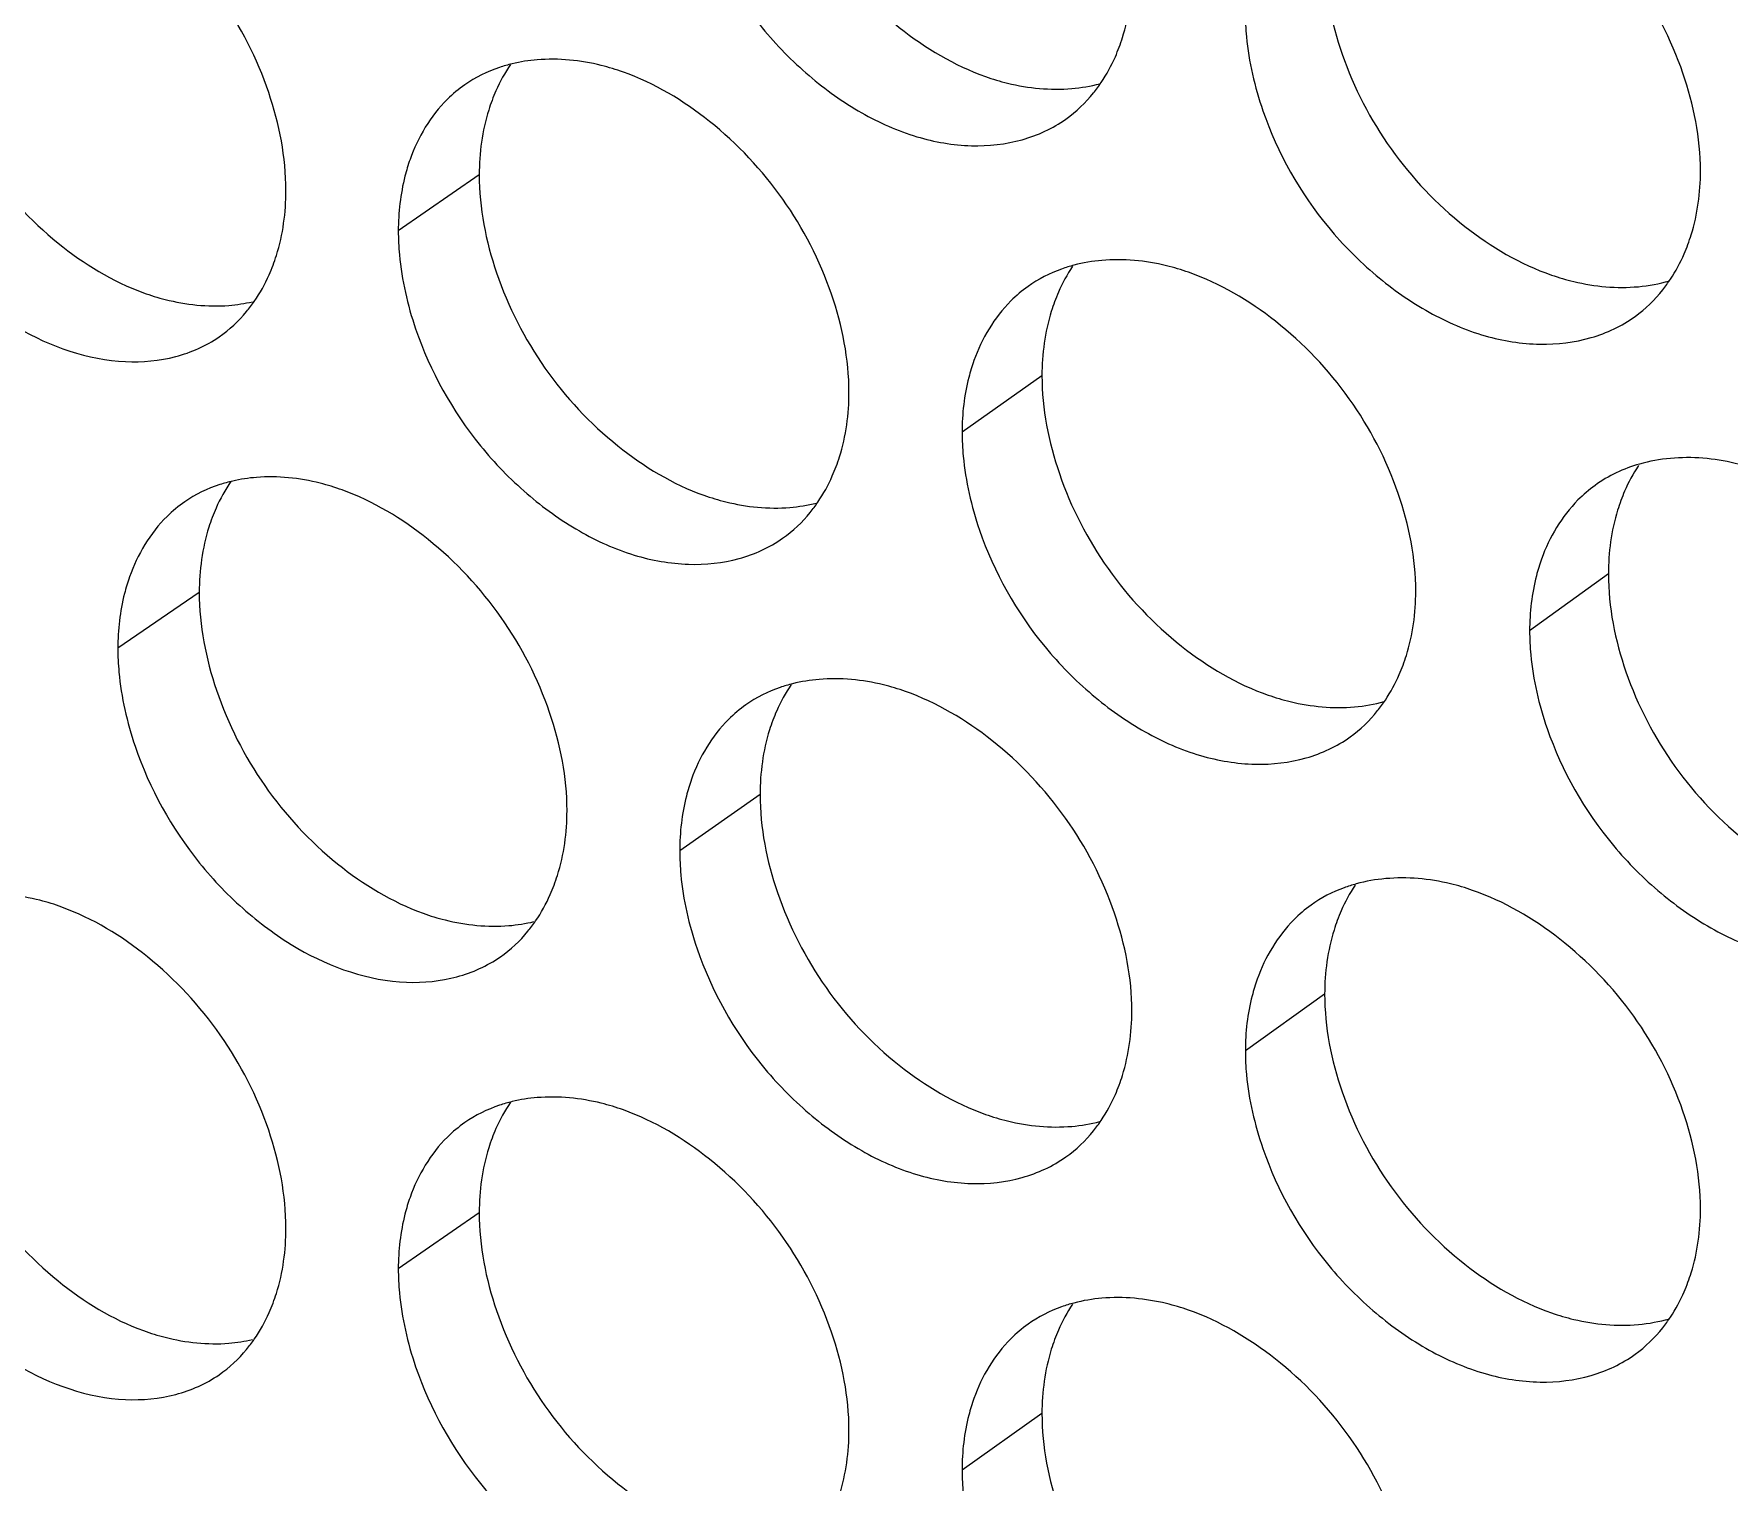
# Model space of a CAD drawing. Header units: millimetres. Extents: x 1177 to 4147, y 93 to 2194.
# Drawn here: x 2648.09 to 2660.96, y 881.33 to 892.32 of the extents above; entities that cross this region are included whole.
import ezdxf

# ---------------------------------------------------------------- set-up
doc = ezdxf.new("R2010")
doc.units = ezdxf.units.MM
doc.header["$LTSCALE"] = 0.1
doc.layers.get('0').update_dxf_attribs({"lineweight": 13})
doc.layers.add('标注', color=251, linetype='Continuous', lineweight=9)

# ---------------------------------------------------------------- blocks, each defined once
blk = doc.blocks.new('02')
at = {"layer": '标注'}
for p, q in [((4556.945, 864.488), (4556.068, 863.88)), ((4563.046, 862.311), (4562.18, 861.698)), ((4569.187, 860.162), (4568.333, 859.545)), ((4553.91, 859.962), (4553.027, 859.356)), ((4559.99, 857.771), (4559.119, 857.16)), ((4566.111, 855.608), (4565.251, 854.993)), ((4556.945, 853.238), (4556.068, 852.63)), ((4563.046, 851.061), (4562.18, 850.448))]:
    blk.add_line(p, q, dxfattribs=at)
for centre, radius, start, end in [((4554.092, 864.831), 1.763, 274.5012, 282.9601), ((4554.669, 859.438), 1.776, 94.5239, 102.8809), ((4554.092, 853.581), 1.763, 274.5012, 282.9601)]:
    blk.add_arc(centre, radius, start, end, dxfattribs=at)
for points, knots in [([(4559.99, 869.021), (4559.99, 868.661), (4560.138, 867.915), (4560.661, 866.897), (4561.443, 866.063), (4562.096, 865.674), (4562.434, 865.554)], [0, 0, 0, 0, 0.241162, 0.500244, 0.759286, 1, 1, 1, 1]), ([(4559.99, 869.021), (4559.99, 868.661), (4560.138, 867.915), (4560.661, 866.897), (4561.443, 866.063), (4562.096, 865.674), (4562.434, 865.554)], [0, 0, 0, 0, 0.241162, 0.500244, 0.759286, 1, 1, 1, 1]), ([(4570.186, 864.53), (4570.186, 864.889), (4570.036, 865.635), (4569.506, 866.65), (4568.714, 867.478), (4568.056, 867.864), (4567.715, 867.982)], [0, 0, 0, 0, 0.240558, 0.499178, 0.758416, 1, 1, 1, 1]), ([(4570.186, 864.53), (4570.186, 864.889), (4570.036, 865.635), (4569.506, 866.65), (4568.714, 867.478), (4568.056, 867.864), (4567.715, 867.982)], [0, 0, 0, 0, 0.240558, 0.499178, 0.758416, 1, 1, 1, 1]), ([(4554.85, 864.319), (4554.85, 864.679), (4554.703, 865.425), (4554.182, 866.445), (4553.405, 867.283), (4552.756, 867.678), (4552.42, 867.8)], [0, 0, 0, 0, 0.241318, 0.500698, 0.759842, 1, 1, 1, 1]), ([(4559.307, 867.349), (4559.464, 866.892), (4559.828, 866.241), (4560.501, 865.554), (4561.067, 865.149), (4561.665, 864.882), (4562.265, 864.778), (4562.829, 864.838), (4563.163, 864.992), (4563.306, 865.093)], [0, 0, 0, 0, 0.278686, 0.418268, 0.552446, 0.677694, 0.792838, 0.899272, 1, 1, 1, 1]), ([(4559.307, 867.349), (4559.464, 866.892), (4559.828, 866.241), (4560.501, 865.554), (4561.067, 865.149), (4561.665, 864.882), (4562.265, 864.778), (4562.829, 864.838), (4563.163, 864.992), (4563.306, 865.093)], [0, 0, 0, 0, 0.278686, 0.418268, 0.552446, 0.677694, 0.792838, 0.899272, 1, 1, 1, 1]), ([(4566.111, 866.858), (4566.111, 866.499), (4566.26, 865.753), (4566.787, 864.737), (4567.575, 863.906), (4568.231, 863.52), (4568.571, 863.402)], [0, 0, 0, 0, 0.240862, 0.49964, 0.75872, 1, 1, 1, 1]), ([(4566.111, 866.858), (4566.111, 866.499), (4566.26, 865.753), (4566.787, 864.737), (4567.575, 863.906), (4568.231, 863.52), (4568.571, 863.402)], [0, 0, 0, 0, 0.240862, 0.49964, 0.75872, 1, 1, 1, 1]), ([(4550.886, 866.694), (4550.886, 866.335), (4551.032, 865.588), (4551.549, 864.567), (4552.323, 863.728), (4552.969, 863.332), (4553.305, 863.21)], [0, 0, 0, 0, 0.241622, 0.501159, 0.760144, 1, 1, 1, 1]), ([(4563.842, 865.769), (4563.871, 865.837), (4563.979, 866.126), (4564.021, 866.439), (4564.021, 866.674)], [0, 0, 0, 0, 0.238646, 1, 1, 1, 1]), ([(4563.842, 865.769), (4563.871, 865.837), (4563.979, 866.126), (4564.021, 866.439), (4564.021, 866.674)], [0, 0, 0, 0, 0.238646, 1, 1, 1, 1]), ([(4565.251, 866.243), (4565.251, 866.157), (4565.269, 865.797), (4565.352, 865.442), (4565.441, 865.183)], [0, 0, 0, 0, 0.239965, 1, 1, 1, 1]), ([(4565.251, 866.243), (4565.251, 866.157), (4565.269, 865.797), (4565.352, 865.442), (4565.441, 865.183)], [0, 0, 0, 0, 0.239965, 1, 1, 1, 1]), ([(4557.303, 865.692), (4557.256, 865.681), (4557.076, 865.629), (4556.904, 865.545), (4556.789, 865.465)], [0, 0, 0, 0, 0.254756, 1, 1, 1, 1]), ([(4558.508, 865.602), (4558.429, 865.63), (4558.127, 865.722), (4557.806, 865.754), (4557.574, 865.735)], [0, 0, 0, 0, 0.263682, 1, 1, 1, 1]), ([(4556.789, 865.465), (4556.722, 865.418), (4556.461, 865.201), (4556.28, 864.895), (4556.195, 864.654)], [0, 0, 0, 0, 0.243134, 1, 1, 1, 1]), ([(4560.954, 862.132), (4560.954, 862.491), (4560.805, 863.238), (4560.281, 864.255), (4559.498, 865.09), (4558.846, 865.481), (4558.508, 865.602)], [0, 0, 0, 0, 0.241011, 0.500085, 0.759268, 1, 1, 1, 1]), ([(4562.434, 865.554), (4562.512, 865.526), (4562.815, 865.435), (4563.137, 865.404), (4563.369, 865.424)], [0, 0, 0, 0, 0.263331, 1, 1, 1, 1]), ([(4562.434, 865.554), (4562.512, 865.526), (4562.815, 865.435), (4563.137, 865.404), (4563.369, 865.424)], [0, 0, 0, 0, 0.263331, 1, 1, 1, 1]), ([(4563.306, 865.093), (4563.418, 865.172), (4563.553, 865.302), (4563.662, 865.45), (4563.688, 865.489)], [0, 0, 0, 0, 0.745677, 1, 1, 1, 1]), ([(4563.306, 865.093), (4563.418, 865.172), (4563.553, 865.302), (4563.662, 865.45), (4563.688, 865.489)], [0, 0, 0, 0, 0.745677, 1, 1, 1, 1]), ([(4557.126, 865.399), (4557.096, 865.331), (4556.987, 865.039), (4556.945, 864.725), (4556.945, 864.488)], [0, 0, 0, 0, 0.238208, 1, 1, 1, 1]), ([(4565.441, 865.183), (4565.599, 864.725), (4565.968, 864.073), (4566.648, 863.389), (4567.221, 862.986), (4567.825, 862.723), (4568.43, 862.626), (4568.998, 862.692), (4569.334, 862.85), (4569.477, 862.953)], [0, 0, 0, 0, 0.277943, 0.417311, 0.551401, 0.676704, 0.792073, 0.898857, 1, 1, 1, 1]), ([(4565.441, 865.183), (4565.599, 864.725), (4565.968, 864.073), (4566.648, 863.389), (4567.221, 862.986), (4567.825, 862.723), (4568.43, 862.626), (4568.998, 862.692), (4569.334, 862.85), (4569.477, 862.953)], [0, 0, 0, 0, 0.277943, 0.417311, 0.551401, 0.676704, 0.792073, 0.898857, 1, 1, 1, 1]), ([(4550.184, 865.028), (4550.338, 864.572), (4550.695, 863.922), (4551.358, 863.232), (4552.068, 862.707), (4552.881, 862.417), (4553.652, 862.488), (4553.984, 862.634), (4554.126, 862.732)], [0, 0, 0, 0, 0.280322, 0.420487, 0.555043, 0.793636, 0.899726, 1, 1, 1, 1]), ([(4556.195, 864.654), (4556.174, 864.595), (4556.098, 864.343), (4556.068, 864.079), (4556.068, 863.88)], [0, 0, 0, 0, 0.239901, 1, 1, 1, 1]), ([(4570.009, 863.632), (4570.038, 863.699), (4570.144, 863.987), (4570.186, 864.297), (4570.186, 864.53)], [0, 0, 0, 0, 0.239008, 1, 1, 1, 1]), ([(4570.009, 863.632), (4570.038, 863.699), (4570.144, 863.987), (4570.186, 864.297), (4570.186, 864.53)], [0, 0, 0, 0, 0.239008, 1, 1, 1, 1]), ([(4556.945, 864.488), (4556.945, 864.129), (4557.093, 863.382), (4557.613, 862.363), (4558.393, 861.528), (4559.043, 861.136), (4559.38, 861.015)], [0, 0, 0, 0, 0.241314, 0.500547, 0.759571, 1, 1, 1, 1]), ([(4554.668, 863.405), (4554.698, 863.473), (4554.808, 863.766), (4554.85, 864.082), (4554.85, 864.319)], [0, 0, 0, 0, 0.238095, 1, 1, 1, 1]), ([(4556.068, 863.88), (4556.068, 863.793), (4556.086, 863.433), (4556.167, 863.078), (4556.256, 862.818)], [0, 0, 0, 0, 0.239836, 1, 1, 1, 1]), ([(4563.393, 863.509), (4563.348, 863.497), (4563.173, 863.443), (4563.007, 863.358), (4562.895, 863.279)], [0, 0, 0, 0, 0.254423, 1, 1, 1, 1]), ([(4564.636, 863.432), (4564.557, 863.459), (4564.253, 863.55), (4563.929, 863.581), (4563.696, 863.561)], [0, 0, 0, 0, 0.263409, 1, 1, 1, 1]), ([(4567.099, 859.974), (4567.099, 860.332), (4566.949, 861.078), (4566.421, 862.094), (4565.632, 862.925), (4564.976, 863.312), (4564.636, 863.432)], [0, 0, 0, 0, 0.240708, 0.499479, 0.758699, 1, 1, 1, 1]), ([(4562.895, 863.279), (4562.829, 863.232), (4562.572, 863.015), (4562.393, 862.713), (4562.308, 862.474)], [0, 0, 0, 0, 0.243501, 1, 1, 1, 1]), ([(4568.571, 863.402), (4568.65, 863.375), (4568.955, 863.285), (4569.279, 863.255), (4569.512, 863.276)], [0, 0, 0, 0, 0.263064, 1, 1, 1, 1]), ([(4568.571, 863.402), (4568.65, 863.375), (4568.955, 863.285), (4569.279, 863.255), (4569.512, 863.276)], [0, 0, 0, 0, 0.263064, 1, 1, 1, 1]), ([(4569.477, 862.953), (4569.589, 863.035), (4569.725, 863.166), (4569.833, 863.317), (4569.859, 863.356)], [0, 0, 0, 0, 0.745756, 1, 1, 1, 1]), ([(4569.477, 862.953), (4569.589, 863.035), (4569.725, 863.166), (4569.833, 863.317), (4569.859, 863.356)], [0, 0, 0, 0, 0.745756, 1, 1, 1, 1]), ([(4553.305, 863.21), (4553.382, 863.182), (4553.681, 863.089), (4554, 863.055), (4554.23, 863.073)], [0, 0, 0, 0, 0.263742, 1, 1, 1, 1]), ([(4554.126, 862.732), (4554.237, 862.809), (4554.372, 862.934), (4554.481, 863.079), (4554.507, 863.117)], [0, 0, 0, 0, 0.745554, 1, 1, 1, 1]), ([(4563.224, 863.215), (4563.195, 863.147), (4563.088, 862.858), (4563.046, 862.545), (4563.046, 862.311)], [0, 0, 0, 0, 0.238574, 1, 1, 1, 1]), ([(4556.256, 862.818), (4556.412, 862.361), (4556.774, 861.711), (4557.443, 861.023), (4558.006, 860.616), (4558.601, 860.347), (4559.198, 860.241), (4559.76, 860.297), (4560.093, 860.449), (4560.235, 860.549)], [0, 0, 0, 0, 0.27906, 0.418751, 0.552974, 0.678194, 0.793225, 0.899482, 1, 1, 1, 1]), ([(4562.308, 862.474), (4562.287, 862.415), (4562.21, 862.163), (4562.18, 861.898), (4562.18, 861.698)], [0, 0, 0, 0, 0.240105, 1, 1, 1, 1]), ([(4560.773, 861.224), (4560.803, 861.291), (4560.912, 861.582), (4560.954, 861.896), (4560.954, 862.132)], [0, 0, 0, 0, 0.238464, 1, 1, 1, 1]), ([(4563.046, 862.311), (4563.046, 861.951), (4563.194, 861.206), (4563.719, 860.188), (4564.504, 859.356), (4565.158, 858.968), (4565.497, 858.849)], [0, 0, 0, 0, 0.241011, 0.499941, 0.759002, 1, 1, 1, 1]), ([(4562.18, 861.698), (4562.18, 861.612), (4562.198, 861.252), (4562.28, 860.896), (4562.369, 860.638)], [0, 0, 0, 0, 0.239921, 1, 1, 1, 1]), ([(4570.805, 861.29), (4570.725, 861.318), (4570.419, 861.407), (4570.093, 861.436), (4569.859, 861.415)], [0, 0, 0, 0, 0.263141, 1, 1, 1, 1]), ([(4555.459, 861.072), (4555.381, 861.101), (4555.08, 861.193), (4554.76, 861.227), (4554.529, 861.208)], [0, 0, 0, 0, 0.26382, 1, 1, 1, 1]), ([(4554.273, 861.169), (4554.226, 861.158), (4554.042, 861.108), (4553.868, 861.024), (4553.752, 860.944)], [0, 0, 0, 0, 0.254929, 1, 1, 1, 1]), ([(4557.897, 857.597), (4557.897, 857.956), (4557.749, 858.703), (4557.227, 859.722), (4556.446, 860.558), (4555.796, 860.951), (4555.459, 861.072)], [0, 0, 0, 0, 0.241164, 0.500391, 0.759555, 1, 1, 1, 1]), ([(4569.042, 861.122), (4568.976, 861.074), (4568.724, 860.858), (4568.547, 860.56), (4568.462, 860.324)], [0, 0, 0, 0, 0.243853, 1, 1, 1, 1]), ([(4569.363, 861.059), (4569.334, 860.992), (4569.228, 860.705), (4569.187, 860.395), (4569.187, 860.162)], [0, 0, 0, 0, 0.238936, 1, 1, 1, 1]), ([(4553.752, 860.944), (4553.684, 860.897), (4553.42, 860.679), (4553.239, 860.372), (4553.154, 860.129)], [0, 0, 0, 0, 0.242946, 1, 1, 1, 1]), ([(4554.092, 860.876), (4554.062, 860.808), (4553.953, 860.516), (4553.91, 860.2), (4553.91, 859.962)], [0, 0, 0, 0, 0.238023, 1, 1, 1, 1]), ([(4559.38, 861.015), (4559.459, 860.988), (4559.76, 860.896), (4560.081, 860.864), (4560.312, 860.883)], [0, 0, 0, 0, 0.263467, 1, 1, 1, 1]), ([(4560.235, 860.549), (4560.347, 860.627), (4560.482, 860.755), (4560.591, 860.902), (4560.617, 860.941)], [0, 0, 0, 0, 0.745636, 1, 1, 1, 1]), ([(4562.369, 860.638), (4562.526, 860.18), (4562.893, 859.529), (4563.57, 858.843), (4564.139, 858.439), (4564.74, 858.174), (4565.343, 858.073), (4565.908, 858.136), (4566.244, 858.292), (4566.386, 858.395)], [0, 0, 0, 0, 0.278313, 0.417788, 0.551922, 0.677197, 0.792453, 0.899064, 1, 1, 1, 1]), ([(4568.462, 860.324), (4568.441, 860.264), (4568.363, 860.012), (4568.333, 859.746), (4568.333, 859.545)], [0, 0, 0, 0, 0.240311, 1, 1, 1, 1]), ([(4553.154, 860.129), (4553.133, 860.07), (4553.057, 859.819), (4553.027, 859.555), (4553.027, 859.356)], [0, 0, 0, 0, 0.2398, 1, 1, 1, 1]), ([(4569.187, 860.162), (4569.187, 859.803), (4569.336, 859.057), (4569.865, 858.042), (4570.656, 857.214), (4571.314, 856.829), (4571.654, 856.712)], [0, 0, 0, 0, 0.240713, 0.499341, 0.758439, 1, 1, 1, 1]), ([(4553.91, 859.962), (4553.91, 859.603), (4554.057, 858.857), (4554.576, 857.837), (4555.352, 856.999), (4556.001, 856.606), (4556.337, 856.484)], [0, 0, 0, 0, 0.241468, 0.500853, 0.759857, 1, 1, 1, 1]), ([(4566.92, 859.072), (4566.949, 859.139), (4567.057, 859.428), (4567.099, 859.739), (4567.099, 859.974)], [0, 0, 0, 0, 0.238828, 1, 1, 1, 1]), ([(4568.333, 859.545), (4568.333, 859.459), (4568.35, 859.099), (4568.433, 858.744), (4568.523, 858.486)], [0, 0, 0, 0, 0.240008, 1, 1, 1, 1]), ([(4553.027, 859.356), (4553.027, 859.27), (4553.045, 858.91), (4553.127, 858.554), (4553.215, 858.294)], [0, 0, 0, 0, 0.239793, 1, 1, 1, 1]), ([(4561.567, 858.888), (4561.488, 858.916), (4561.185, 859.007), (4560.862, 859.039), (4560.63, 859.019)], [0, 0, 0, 0, 0.263544, 1, 1, 1, 1]), ([(4560.343, 858.972), (4560.297, 858.96), (4560.119, 858.907), (4559.95, 858.823), (4559.837, 858.744)], [0, 0, 0, 0, 0.254587, 1, 1, 1, 1]), ([(4564.021, 855.424), (4564.021, 855.783), (4563.872, 856.529), (4563.346, 857.546), (4562.56, 858.379), (4561.905, 858.768), (4561.567, 858.888)], [0, 0, 0, 0, 0.240859, 0.499781, 0.758983, 1, 1, 1, 1]), ([(4565.497, 858.849), (4565.576, 858.822), (4565.88, 858.731), (4566.203, 858.701), (4566.435, 858.721)], [0, 0, 0, 0, 0.263197, 1, 1, 1, 1]), ([(4559.837, 858.744), (4559.77, 858.696), (4559.511, 858.479), (4559.332, 858.176), (4559.246, 857.936)], [0, 0, 0, 0, 0.243319, 1, 1, 1, 1]), ([(4560.17, 858.678), (4560.14, 858.611), (4560.032, 858.32), (4559.99, 858.007), (4559.99, 857.771)], [0, 0, 0, 0, 0.238392, 1, 1, 1, 1]), ([(4566.386, 858.395), (4566.498, 858.475), (4566.634, 858.605), (4566.742, 858.755), (4566.769, 858.794)], [0, 0, 0, 0, 0.745717, 1, 1, 1, 1]), ([(4568.523, 858.486), (4568.682, 858.027), (4569.053, 857.375), (4569.737, 856.692), (4570.312, 856.291), (4570.92, 856.03), (4571.528, 855.935), (4572.098, 856.004), (4572.435, 856.165), (4572.578, 856.27)], [0, 0, 0, 0, 0.277575, 0.416837, 0.550884, 0.676215, 0.791695, 0.898653, 1, 1, 1, 1]), ([(4553.215, 858.294), (4553.37, 857.838), (4553.729, 857.188), (4554.396, 856.499), (4555.11, 855.975), (4555.927, 855.689), (4556.701, 855.764), (4557.033, 855.913), (4557.175, 856.012)], [0, 0, 0, 0, 0.279944, 0.419999, 0.55451, 0.793241, 0.899512, 1, 1, 1, 1]), ([(4559.246, 857.936), (4559.225, 857.876), (4559.149, 857.625), (4559.119, 857.36), (4559.119, 857.16)], [0, 0, 0, 0, 0.240003, 1, 1, 1, 1]), ([(4559.99, 857.771), (4559.99, 857.411), (4560.138, 856.665), (4560.661, 855.647), (4561.443, 854.813), (4562.096, 854.424), (4562.434, 854.304)], [0, 0, 0, 0, 0.241162, 0.500244, 0.759286, 1, 1, 1, 1]), ([(4557.715, 856.686), (4557.745, 856.754), (4557.854, 857.045), (4557.897, 857.36), (4557.897, 857.597)], [0, 0, 0, 0, 0.23828, 1, 1, 1, 1]), ([(4559.119, 857.16), (4559.119, 857.074), (4559.136, 856.714), (4559.219, 856.358), (4559.307, 856.099)], [0, 0, 0, 0, 0.239878, 1, 1, 1, 1]), ([(4566.453, 856.802), (4566.409, 856.79), (4566.236, 856.735), (4566.073, 856.651), (4565.963, 856.572)], [0, 0, 0, 0, 0.254263, 1, 1, 1, 1]), ([(4567.715, 856.732), (4567.636, 856.76), (4567.331, 856.85), (4567.006, 856.88), (4566.773, 856.859)], [0, 0, 0, 0, 0.263274, 1, 1, 1, 1]), ([(4552.42, 856.55), (4552.343, 856.579), (4552.043, 856.672), (4551.724, 856.707), (4551.493, 856.688)], [0, 0, 0, 0, 0.26396, 1, 1, 1, 1]), ([(4570.186, 853.28), (4570.186, 853.639), (4570.036, 854.385), (4569.506, 855.4), (4568.714, 856.228), (4568.056, 856.614), (4567.715, 856.732)], [0, 0, 0, 0, 0.240558, 0.499178, 0.758416, 1, 1, 1, 1]), ([(4554.85, 853.069), (4554.85, 853.429), (4554.703, 854.175), (4554.182, 855.195), (4553.405, 856.033), (4552.756, 856.428), (4552.42, 856.55)], [0, 0, 0, 0, 0.241318, 0.500698, 0.759842, 1, 1, 1, 1]), ([(4556.337, 856.484), (4556.415, 856.456), (4556.715, 856.364), (4557.035, 856.331), (4557.266, 856.35)], [0, 0, 0, 0, 0.263604, 1, 1, 1, 1]), ([(4565.963, 856.572), (4565.897, 856.525), (4565.643, 856.308), (4565.465, 856.008), (4565.38, 855.77)], [0, 0, 0, 0, 0.243679, 1, 1, 1, 1]), ([(4566.289, 856.509), (4566.26, 856.441), (4566.153, 856.153), (4566.111, 855.842), (4566.111, 855.608)], [0, 0, 0, 0, 0.238756, 1, 1, 1, 1]), ([(4557.175, 856.012), (4557.287, 856.089), (4557.422, 856.216), (4557.531, 856.362), (4557.557, 856.4)], [0, 0, 0, 0, 0.745595, 1, 1, 1, 1]), ([(4559.307, 856.099), (4559.464, 855.642), (4559.828, 854.991), (4560.501, 854.304), (4561.067, 853.899), (4561.665, 853.632), (4562.265, 853.528), (4562.829, 853.588), (4563.163, 853.742), (4563.306, 853.843)], [0, 0, 0, 0, 0.278686, 0.418268, 0.552446, 0.677694, 0.792838, 0.899272, 1, 1, 1, 1]), ([(4565.38, 855.77), (4565.359, 855.711), (4565.282, 855.459), (4565.251, 855.193), (4565.251, 854.993)], [0, 0, 0, 0, 0.240208, 1, 1, 1, 1]), ([(4566.111, 855.608), (4566.111, 855.249), (4566.26, 854.503), (4566.787, 853.487), (4567.575, 852.656), (4568.231, 852.27), (4568.571, 852.152)], [0, 0, 0, 0, 0.240862, 0.49964, 0.75872, 1, 1, 1, 1]), ([(4550.886, 855.444), (4550.886, 855.085), (4551.032, 854.338), (4551.549, 853.317), (4552.323, 852.478), (4552.969, 852.082), (4553.305, 851.96)], [0, 0, 0, 0, 0.241622, 0.501159, 0.760144, 1, 1, 1, 1]), ([(4563.842, 854.519), (4563.871, 854.587), (4563.979, 854.876), (4564.021, 855.189), (4564.021, 855.424)], [0, 0, 0, 0, 0.238646, 1, 1, 1, 1]), ([(4565.251, 854.993), (4565.251, 854.907), (4565.269, 854.547), (4565.352, 854.192), (4565.441, 853.933)], [0, 0, 0, 0, 0.239965, 1, 1, 1, 1]), ([(4557.303, 854.442), (4557.256, 854.431), (4557.076, 854.379), (4556.904, 854.295), (4556.789, 854.215)], [0, 0, 0, 0, 0.254756, 1, 1, 1, 1]), ([(4558.508, 854.352), (4558.429, 854.38), (4558.127, 854.472), (4557.806, 854.504), (4557.574, 854.485)], [0, 0, 0, 0, 0.263682, 1, 1, 1, 1]), ([(4560.954, 850.882), (4560.954, 851.241), (4560.805, 851.988), (4560.281, 853.005), (4559.498, 853.84), (4558.846, 854.231), (4558.508, 854.352)], [0, 0, 0, 0, 0.241011, 0.500085, 0.759268, 1, 1, 1, 1]), ([(4562.434, 854.304), (4562.512, 854.276), (4562.815, 854.185), (4563.137, 854.154), (4563.369, 854.174)], [0, 0, 0, 0, 0.263331, 1, 1, 1, 1]), ([(4563.306, 853.843), (4563.418, 853.922), (4563.553, 854.052), (4563.662, 854.2), (4563.688, 854.239)], [0, 0, 0, 0, 0.745677, 1, 1, 1, 1]), ([(4556.789, 854.215), (4556.722, 854.168), (4556.461, 853.951), (4556.28, 853.645), (4556.195, 853.404)], [0, 0, 0, 0, 0.243134, 1, 1, 1, 1]), ([(4557.126, 854.149), (4557.096, 854.081), (4556.987, 853.789), (4556.945, 853.475), (4556.945, 853.238)], [0, 0, 0, 0, 0.238208, 1, 1, 1, 1]), ([(4565.441, 853.933), (4565.599, 853.475), (4565.968, 852.823), (4566.648, 852.139), (4567.221, 851.736), (4567.825, 851.473), (4568.43, 851.376), (4568.998, 851.442), (4569.334, 851.6), (4569.477, 851.703)], [0, 0, 0, 0, 0.277943, 0.417311, 0.551401, 0.676704, 0.792073, 0.898857, 1, 1, 1, 1]), ([(4550.184, 853.778), (4550.338, 853.322), (4550.695, 852.672), (4551.358, 851.982), (4552.068, 851.457), (4552.881, 851.167), (4553.652, 851.238), (4553.984, 851.384), (4554.126, 851.482)], [0, 0, 0, 0, 0.280322, 0.420487, 0.555043, 0.793636, 0.899726, 1, 1, 1, 1]), ([(4556.195, 853.404), (4556.174, 853.345), (4556.098, 853.093), (4556.068, 852.829), (4556.068, 852.63)], [0, 0, 0, 0, 0.239901, 1, 1, 1, 1]), ([(4556.945, 853.238), (4556.945, 852.879), (4557.093, 852.132), (4557.613, 851.113), (4558.393, 850.278), (4559.043, 849.886), (4559.38, 849.765)], [0, 0, 0, 0, 0.241314, 0.500547, 0.759571, 1, 1, 1, 1]), ([(4570.009, 852.382), (4570.038, 852.449), (4570.144, 852.737), (4570.186, 853.047), (4570.186, 853.28)], [0, 0, 0, 0, 0.239008, 1, 1, 1, 1]), ([(4554.668, 852.155), (4554.698, 852.223), (4554.808, 852.516), (4554.85, 852.832), (4554.85, 853.069)], [0, 0, 0, 0, 0.238095, 1, 1, 1, 1]), ([(4556.068, 852.63), (4556.068, 852.543), (4556.086, 852.183), (4556.167, 851.828), (4556.256, 851.568)], [0, 0, 0, 0, 0.239836, 1, 1, 1, 1]), ([(4563.393, 852.259), (4563.348, 852.247), (4563.173, 852.193), (4563.007, 852.108), (4562.895, 852.029)], [0, 0, 0, 0, 0.254423, 1, 1, 1, 1]), ([(4564.636, 852.182), (4564.557, 852.209), (4564.253, 852.3), (4563.929, 852.331), (4563.696, 852.311)], [0, 0, 0, 0, 0.263409, 1, 1, 1, 1]), ([(4562.895, 852.029), (4562.829, 851.982), (4562.572, 851.765), (4562.393, 851.463), (4562.308, 851.224)], [0, 0, 0, 0, 0.243501, 1, 1, 1, 1]), ([(4567.099, 848.724), (4567.099, 849.082), (4566.949, 849.828), (4566.421, 850.844), (4565.632, 851.675), (4564.976, 852.062), (4564.636, 852.182)], [0, 0, 0, 0, 0.240708, 0.499479, 0.758699, 1, 1, 1, 1]), ([(4568.571, 852.152), (4568.65, 852.125), (4568.955, 852.035), (4569.279, 852.005), (4569.512, 852.026)], [0, 0, 0, 0, 0.263064, 1, 1, 1, 1]), ([(4569.477, 851.703), (4569.589, 851.785), (4569.725, 851.916), (4569.833, 852.067), (4569.859, 852.106)], [0, 0, 0, 0, 0.745756, 1, 1, 1, 1]), ([(4553.305, 851.96), (4553.382, 851.932), (4553.681, 851.839), (4554, 851.805), (4554.23, 851.823)], [0, 0, 0, 0, 0.263742, 1, 1, 1, 1]), ([(4554.126, 851.482), (4554.237, 851.559), (4554.372, 851.684), (4554.481, 851.829), (4554.507, 851.867)], [0, 0, 0, 0, 0.745554, 1, 1, 1, 1]), ([(4563.224, 851.965), (4563.195, 851.897), (4563.088, 851.608), (4563.046, 851.295), (4563.046, 851.061)], [0, 0, 0, 0, 0.238574, 1, 1, 1, 1]), ([(4556.256, 851.568), (4556.412, 851.111), (4556.774, 850.461), (4557.443, 849.773), (4558.006, 849.366), (4558.601, 849.097), (4559.198, 848.991), (4559.76, 849.047), (4560.093, 849.199), (4560.235, 849.299)], [0, 0, 0, 0, 0.27906, 0.418751, 0.552974, 0.678194, 0.793225, 0.899482, 1, 1, 1, 1]), ([(4562.308, 851.224), (4562.287, 851.165), (4562.21, 850.913), (4562.18, 850.648), (4562.18, 850.448)], [0, 0, 0, 0, 0.240105, 1, 1, 1, 1]), ([(4563.046, 851.061), (4563.046, 850.701), (4563.194, 849.956), (4563.719, 848.938), (4564.504, 848.106), (4565.158, 847.718), (4565.497, 847.599)], [0, 0, 0, 0, 0.241011, 0.499941, 0.759002, 1, 1, 1, 1]), ([(4560.773, 849.974), (4560.803, 850.041), (4560.912, 850.332), (4560.954, 850.646), (4560.954, 850.882)], [0, 0, 0, 0, 0.238464, 1, 1, 1, 1]), ([(4562.18, 850.448), (4562.18, 850.362), (4562.198, 850.002), (4562.28, 849.646), (4562.369, 849.388)], [0, 0, 0, 0, 0.239921, 1, 1, 1, 1])]:
    blk.add_open_spline(points, degree=3, knots=knots, dxfattribs=at)
for points in [[(4557.284, 865.685), (4557.223, 865.595), (4557.17, 865.499), (4557.126, 865.399)], [(4557.574, 865.735), (4557.483, 865.728), (4557.392, 865.714), (4557.303, 865.692)], [(4563.688, 865.489), (4563.747, 865.577), (4563.799, 865.672), (4563.842, 865.769)], [(4563.688, 865.489), (4563.747, 865.577), (4563.799, 865.672), (4563.842, 865.769)], [(4563.369, 865.424), (4563.471, 865.433), (4563.574, 865.45), (4563.673, 865.476)], [(4563.369, 865.424), (4563.471, 865.433), (4563.574, 865.45), (4563.673, 865.476)], [(4569.859, 863.356), (4569.917, 863.443), (4569.967, 863.536), (4570.009, 863.632)], [(4569.859, 863.356), (4569.917, 863.443), (4569.967, 863.536), (4570.009, 863.632)], [(4563.378, 863.497), (4563.319, 863.408), (4563.267, 863.313), (4563.224, 863.215)], [(4563.696, 863.561), (4563.594, 863.552), (4563.492, 863.535), (4563.393, 863.509)], [(4554.507, 863.117), (4554.569, 863.207), (4554.623, 863.304), (4554.668, 863.405)], [(4569.512, 863.276), (4569.626, 863.287), (4569.739, 863.307), (4569.849, 863.339)], [(4569.512, 863.276), (4569.626, 863.287), (4569.739, 863.307), (4569.849, 863.339)], [(4569.859, 861.415), (4569.746, 861.405), (4569.633, 861.385), (4569.524, 861.353)], [(4560.617, 860.941), (4560.678, 861.03), (4560.73, 861.125), (4560.773, 861.224)], [(4569.524, 861.353), (4569.352, 861.304), (4569.186, 861.226), (4569.042, 861.122)], [(4569.513, 861.336), (4569.455, 861.249), (4569.405, 861.155), (4569.363, 861.059)], [(4554.253, 861.165), (4554.19, 861.075), (4554.137, 860.977), (4554.092, 860.876)], [(4560.312, 860.883), (4560.409, 860.891), (4560.506, 860.907), (4560.601, 860.931)], [(4560.63, 859.019), (4560.533, 859.011), (4560.437, 858.996), (4560.343, 858.972)], [(4566.769, 858.794), (4566.827, 858.882), (4566.878, 858.975), (4566.92, 859.072)], [(4560.326, 858.962), (4560.266, 858.873), (4560.214, 858.777), (4560.17, 858.678)], [(4566.435, 858.721), (4566.543, 858.731), (4566.651, 858.75), (4566.756, 858.779)], [(4566.773, 856.859), (4566.665, 856.85), (4566.558, 856.831), (4566.453, 856.802)], [(4557.557, 856.4), (4557.618, 856.49), (4557.671, 856.586), (4557.715, 856.686)], [(4566.441, 856.788), (4566.382, 856.7), (4566.331, 856.606), (4566.289, 856.509)], [(4557.266, 856.35), (4557.358, 856.357), (4557.449, 856.372), (4557.539, 856.393)], [(4557.284, 854.435), (4557.223, 854.345), (4557.17, 854.249), (4557.126, 854.149)], [(4557.574, 854.485), (4557.483, 854.478), (4557.392, 854.464), (4557.303, 854.442)], [(4563.688, 854.239), (4563.747, 854.327), (4563.799, 854.422), (4563.842, 854.519)], [(4563.369, 854.174), (4563.471, 854.183), (4563.574, 854.2), (4563.673, 854.226)], [(4563.378, 852.247), (4563.319, 852.158), (4563.267, 852.063), (4563.224, 851.965)], [(4563.696, 852.311), (4563.594, 852.302), (4563.492, 852.285), (4563.393, 852.259)], [(4569.859, 852.106), (4569.917, 852.193), (4569.967, 852.286), (4570.009, 852.382)], [(4554.507, 851.867), (4554.569, 851.957), (4554.623, 852.054), (4554.668, 852.155)], [(4569.512, 852.026), (4569.626, 852.037), (4569.739, 852.057), (4569.849, 852.089)]]:
    blk.add_open_spline(points, degree=3, dxfattribs=at)

msp = doc.modelspace()

# ---------------------------------------------------------------- block references
at = {"xscale": 0.7, "yscale": 0.7, "zscale": 0.7}
msp.add_blockref('02', (-538.391, 286.112), dxfattribs=at)

doc.saveas('drawing.dxf')
